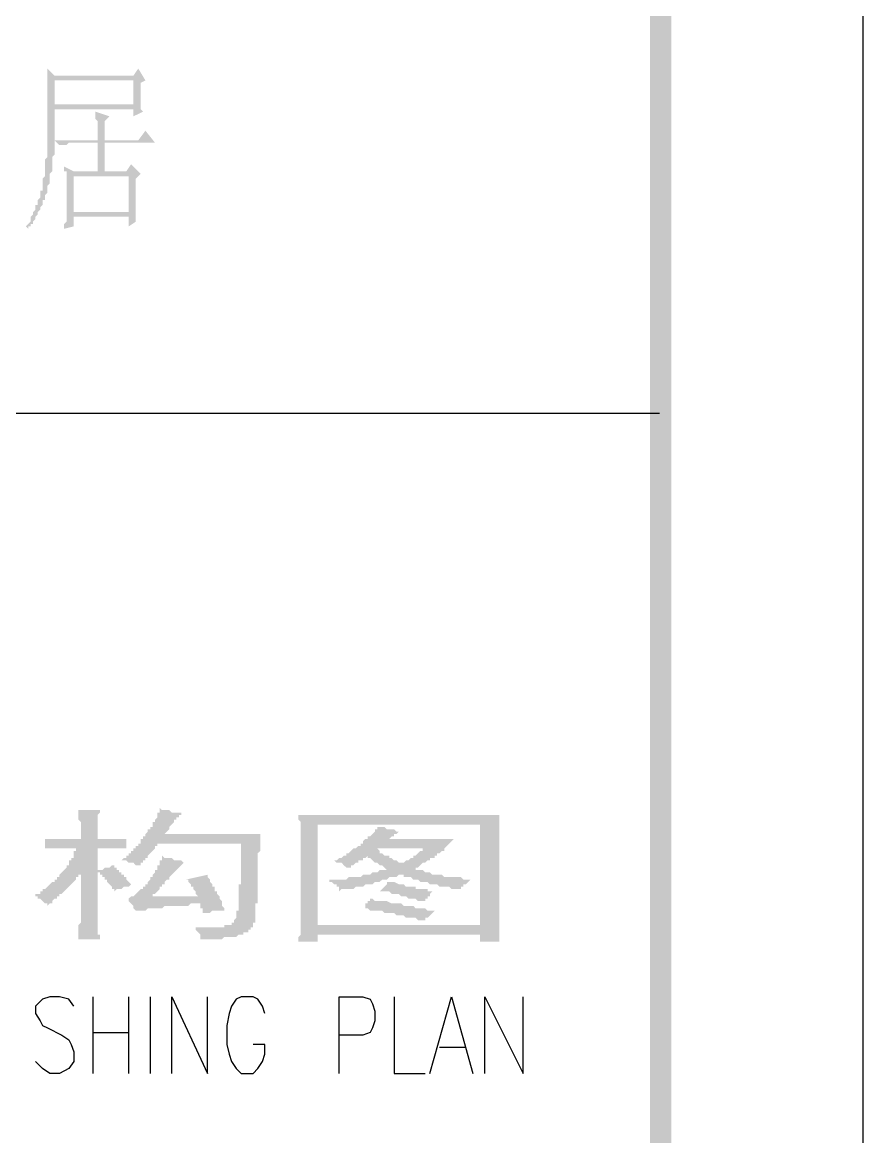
# Model space of a CAD drawing. Header units: inches. Extents: x 11 to 286, y 6 to 196.
# Drawn here: x 271.22 to 286.1, y 114.12 to 133.84 of the extents above; entities that cross this region are included whole.
import ezdxf

# ---------------------------------------------------------------- set-up
doc = ezdxf.new("R2010")
doc.units = ezdxf.units.IN
doc.header["$MEASUREMENT"] = 0
doc.layers.add('PDF_几何图形', color=7, linetype='Continuous')
doc.layers.add('PDF_实体填充', color=7, linetype='Continuous', true_color=0xffffff)

msp = doc.modelspace()

# ---------------------------------------------------------------- hatches: boundary and pattern name
at = {"layer": 'PDF_实体填充', "transparency": 33554559}
h = msp.add_hatch(color=7, dxfattribs=at)
h.paths.add_polyline_path([(254.31, 191.445), (254.734, 191.022), (282.716, 191.445)], flags=0)
h.paths.add_polyline_path([(254.734, 191.022), (282.716, 191.445), (282.335, 191.022)], flags=0)
h.paths.add_polyline_path([(282.716, 191.445), (282.335, 191.022), (282.716, 9.031)], flags=0)
h.paths.add_polyline_path([(282.335, 191.022), (282.716, 9.031), (282.335, 9.454)], flags=0)
h.paths.add_polyline_path([(282.716, 9.031), (282.335, 9.454), (254.31, 9.031)], flags=0)
h.paths.add_polyline_path([(282.335, 9.454), (254.31, 9.031), (254.734, 9.454)], flags=0)
h.paths.add_polyline_path([(254.31, 9.031), (254.734, 9.454), (254.31, 191.445)], flags=0)
h.paths.add_polyline_path([(254.734, 9.454), (254.31, 191.445), (254.734, 191.022), (254.734, 9.454)], flags=0)
h = msp.add_hatch(color=7, dxfattribs=at)
h.paths.add_polyline_path([(272.133, 131.12), (272.133, 130.485), (273.106, 130.485), (273.106, 131.12), (272.133, 131.12)], flags=0)
h.paths.add_polyline_path([(272.556, 131.755), (272.556, 131.84), (272.556, 131.882), (272.556, 131.925), (272.556, 131.967), (272.556, 131.967), (272.556, 132.009), (272.556, 132.052), (272.556, 132.094), (272.514, 132.136), (272.514, 132.136), (272.514, 132.179), (272.514, 132.221), (272.514, 132.221), (272.514, 132.263), (272.514, 132.263), (272.514, 132.263), (272.768, 132.179), (272.683, 132.094), (272.683, 131.755), (273.276, 131.755), (273.403, 131.925), (273.572, 131.713), (272.683, 131.713), (272.683, 131.205), (273.064, 131.205), (273.149, 131.332), (273.318, 131.163), (273.233, 131.078), (273.233, 131.036), (273.233, 130.993), (273.233, 130.993), (273.233, 130.951), (273.233, 130.909), (273.233, 130.866), (273.233, 130.824), (273.233, 130.824), (273.233, 130.782), (273.233, 130.739), (273.233, 130.739), (273.233, 130.697), (273.233, 130.697), (273.233, 130.655), (273.233, 130.612), (273.233, 130.57), (273.233, 130.57), (273.233, 130.528), (273.233, 130.485), (273.233, 130.443), (273.233, 130.443), (273.233, 130.401), (273.233, 130.358), (273.233, 130.316), (273.233, 130.316), (273.106, 130.231), (273.106, 130.401), (272.133, 130.401), (272.133, 130.231), (271.963, 130.189), (271.963, 130.189), (271.963, 130.231), (271.963, 130.274), (272.006, 130.316), (272.006, 130.316), (272.006, 130.358), (272.006, 130.401), (272.006, 130.443), (272.006, 130.443), (272.006, 130.485), (272.006, 130.528), (272.006, 130.57), (272.006, 130.57), (272.006, 130.612), (272.006, 130.655), (272.006, 130.697), (272.006, 130.697), (272.006, 130.739), (272.006, 130.782), (272.006, 130.824), (272.006, 130.824), (272.006, 130.866), (272.006, 130.909), (272.006, 130.951), (272.006, 130.993), (272.006, 130.993), (272.006, 131.036), (272.006, 131.078), (272.006, 131.12), (272.006, 131.12), (272.006, 131.163), (272.006, 131.205), (271.963, 131.205), (271.963, 131.247), (271.963, 131.29), (271.963, 131.29), (272.133, 131.205), (272.556, 131.205), (272.556, 131.713), (272.133, 131.713), (272.133, 131.713), (272.09, 131.713), (272.048, 131.713), (272.048, 131.713), (272.006, 131.671), (271.963, 131.671), (271.963, 131.671), (271.921, 131.671), (271.921, 131.671), (271.879, 131.671), (271.879, 131.671), (271.794, 131.755), (272.556, 131.755)], flags=0)
h.paths.add_polyline_path([(273.318, 132.771), (273.318, 132.729), (273.318, 132.687), (273.318, 132.687), (273.318, 132.644), (273.318, 132.602), (273.318, 132.56), (273.318, 132.56), (273.318, 132.517), (273.318, 132.475), (273.318, 132.475), (273.318, 132.433), (273.318, 132.39), (273.318, 132.348), (273.318, 132.348), (273.318, 132.306), (273.36, 132.263), (273.36, 132.263), (273.191, 132.179), (273.191, 132.306), (271.794, 132.306), (271.794, 132.263), (271.794, 132.263), (271.794, 132.221), (271.794, 132.179), (271.794, 132.136), (271.794, 132.094), (271.794, 132.052), (271.794, 132.009), (271.794, 132.009), (271.794, 131.967), (271.794, 131.925), (271.794, 131.882), (271.794, 131.84), (271.794, 131.84), (271.794, 131.798), (271.794, 131.755), (271.794, 131.713), (271.794, 131.671), (271.794, 131.671), (271.794, 131.628), (271.794, 131.586), (271.794, 131.544), (271.794, 131.544), (271.794, 131.501), (271.752, 131.459), (271.752, 131.459), (271.752, 131.417), (271.752, 131.374), (271.752, 131.374), (271.752, 131.332), (271.752, 131.29), (271.752, 131.29), (271.752, 131.247), (271.752, 131.205), (271.752, 131.205), (271.709, 131.163), (271.709, 131.12), (271.709, 131.12), (271.709, 131.078), (271.709, 131.078), (271.709, 131.036), (271.709, 130.993), (271.709, 130.993), (271.667, 130.951), (271.667, 130.909), (271.667, 130.866), (271.667, 130.866), (271.667, 130.824), (271.625, 130.782), (271.625, 130.782), (271.625, 130.739), (271.625, 130.697), (271.582, 130.697), (271.582, 130.655), (271.582, 130.612), (271.582, 130.612), (271.54, 130.57), (271.54, 130.528), (271.54, 130.528), (271.498, 130.485), (271.498, 130.443), (271.498, 130.443), (271.455, 130.401), (271.455, 130.401), (271.455, 130.358), (271.413, 130.316), (271.413, 130.316), (271.413, 130.274), (271.371, 130.274), (271.371, 130.231), (271.328, 130.231), (271.328, 130.189), (271.286, 130.231), (271.328, 130.274), (271.328, 130.274), (271.371, 130.316), (271.371, 130.358), (271.371, 130.358), (271.371, 130.401), (271.413, 130.443), (271.413, 130.443), (271.413, 130.485), (271.455, 130.528), (271.455, 130.528), (271.455, 130.57), (271.455, 130.612), (271.498, 130.612), (271.498, 130.655), (271.498, 130.697), (271.498, 130.697), (271.54, 130.739), (271.54, 130.782), (271.54, 130.782), (271.54, 130.824), (271.54, 130.866), (271.582, 130.866), (271.582, 130.909), (271.582, 130.909), (271.582, 130.951), (271.582, 130.993), (271.582, 131.036), (271.582, 131.036), (271.582, 131.078), (271.625, 131.12), (271.625, 131.163), (271.625, 131.163), (271.625, 131.205), (271.625, 131.247), (271.625, 131.29), (271.625, 131.29), (271.625, 131.332), (271.625, 131.374), (271.625, 131.417), (271.625, 131.417), (271.667, 131.459), (271.667, 131.501), (271.667, 131.501), (271.667, 131.544), (271.667, 131.544), (271.667, 131.586), (271.667, 131.628), (271.667, 131.628), (271.667, 131.671), (271.667, 131.713), (271.667, 131.755), (271.667, 131.755), (271.667, 131.798), (271.667, 131.84), (271.667, 131.882), (271.667, 131.882), (271.667, 131.925), (271.667, 131.967), (271.667, 132.009), (271.667, 132.009), (271.667, 132.052), (271.667, 132.094), (271.667, 132.136), (271.667, 132.179), (271.667, 132.179), (271.667, 132.179), (271.667, 132.221), (271.667, 132.263), (271.667, 132.263), (271.667, 132.306), (271.667, 132.348), (271.667, 132.348), (271.667, 132.39), (271.667, 132.433), (271.667, 132.475), (271.667, 132.475), (271.667, 132.517), (271.667, 132.56), (271.667, 132.602), (271.667, 132.602), (271.667, 132.644), (271.667, 132.687), (271.667, 132.729), (271.667, 132.771), (271.667, 132.771), (271.667, 132.814), (271.667, 132.856), (271.667, 132.898), (271.667, 132.941), (271.667, 132.983), (271.667, 132.983), (271.667, 133.025), (271.794, 132.898), (273.191, 132.898), (273.276, 133.025), (273.403, 132.814), (273.318, 132.771)], flags=0)
h.paths.add_polyline_path([(271.794, 132.814), (271.794, 132.39), (273.191, 132.39), (273.191, 132.814), (271.794, 132.814), (271.794, 132.814)], flags=0)
h = msp.add_hatch(color=7, dxfattribs=at)
h.paths.add_polyline_path([(272.852, 118.463), (272.852, 118.505), (272.81, 118.505), (272.81, 118.547), (272.768, 118.59), (272.768, 118.59), (272.725, 118.632), (272.725, 118.632), (272.725, 118.674), (272.683, 118.674), (272.683, 118.717), (272.641, 118.717), (272.641, 118.759), (272.598, 118.759), (272.598, 118.801), (272.556, 118.801), (272.556, 118.039), (272.556, 118.039), (272.556, 117.997), (272.556, 117.955), (272.556, 117.955), (272.556, 117.912), (272.556, 117.912), (272.556, 117.87), (272.556, 117.828), (272.556, 117.828), (272.556, 117.785), (272.556, 117.785), (272.556, 117.743), (272.556, 117.701), (272.598, 117.701), (272.598, 117.658), (272.598, 117.658), (272.598, 117.616), (272.217, 117.616), (272.217, 117.658), (272.217, 117.658), (272.217, 117.701), (272.217, 117.743), (272.217, 117.743), (272.217, 117.785), (272.217, 117.785), (272.217, 117.828), (272.217, 117.87), (272.217, 117.87), (272.26, 117.912), (272.26, 117.955), (272.26, 117.955), (272.26, 117.997), (272.26, 117.997), (272.26, 118.039), (272.26, 118.039), (272.26, 118.759), (272.217, 118.759), (272.217, 118.717), (272.175, 118.717), (272.175, 118.674), (272.175, 118.674), (272.133, 118.632), (272.133, 118.632), (272.09, 118.59), (272.09, 118.59), (272.048, 118.547), (272.048, 118.547), (272.006, 118.505), (272.006, 118.505), (271.963, 118.463), (271.963, 118.463), (271.921, 118.42), (271.879, 118.42), (271.879, 118.378), (271.836, 118.378), (271.836, 118.336), (271.794, 118.336), (271.752, 118.293), (271.752, 118.251), (271.709, 118.251), (271.667, 118.209), (271.667, 118.209), (271.667, 118.251), (271.625, 118.251), (271.582, 118.293), (271.582, 118.293), (271.54, 118.336), (271.498, 118.336), (271.498, 118.378), (271.455, 118.378), (271.455, 118.378), (271.455, 118.42), (271.498, 118.42), (271.54, 118.42), (271.54, 118.463), (271.582, 118.463), (271.582, 118.505), (271.625, 118.505), (271.667, 118.547), (271.667, 118.547), (271.709, 118.59), (271.709, 118.59), (271.752, 118.632), (271.794, 118.632), (271.794, 118.674), (271.836, 118.674), (271.836, 118.717), (271.879, 118.717), (271.879, 118.759), (271.921, 118.801), (271.921, 118.801), (271.963, 118.844), (271.963, 118.844), (271.963, 118.844), (272.006, 118.886), (272.006, 118.928), (272.048, 118.928), (272.048, 118.971), (272.048, 119.013), (272.09, 119.013), (272.09, 119.055), (272.133, 119.055), (272.133, 119.098), (272.133, 119.14), (272.133, 119.14), (272.133, 119.182), (272.175, 119.182), (272.175, 119.225), (272.175, 119.225), (272.175, 119.225), (272.133, 119.225), (272.09, 119.225), (272.048, 119.225), (272.006, 119.225), (271.963, 119.225), (271.921, 119.225), (271.879, 119.225), (271.836, 119.225), (271.794, 119.225), (271.709, 119.225), (271.667, 119.225), (271.625, 119.225), (271.625, 119.225), (271.625, 119.394), (271.667, 119.394), (271.709, 119.394), (271.752, 119.394), (271.794, 119.394), (271.836, 119.394), (271.879, 119.394), (271.921, 119.394), (271.963, 119.394), (272.006, 119.394), (272.048, 119.394), (272.133, 119.394), (272.175, 119.394), (272.217, 119.394), (272.26, 119.394), (272.26, 119.606), (272.26, 119.648), (272.26, 119.69), (272.26, 119.69), (272.217, 119.733), (272.217, 119.775), (272.217, 119.775), (272.217, 119.817), (272.217, 119.817), (272.217, 119.86), (272.217, 119.86), (272.217, 119.902), (272.598, 119.902), (272.598, 119.86), (272.598, 119.86), (272.556, 119.817), (272.556, 119.817), (272.556, 119.775), (272.556, 119.733), (272.556, 119.733), (272.556, 119.69), (272.556, 119.648), (272.556, 119.648), (272.556, 119.606), (272.556, 119.394), (272.598, 119.394), (272.641, 119.394), (272.683, 119.394), (272.725, 119.394), (272.768, 119.394), (272.81, 119.394), (272.852, 119.394), (272.895, 119.394), (272.937, 119.394), (273.022, 119.394), (273.064, 119.394), (273.064, 119.225), (272.979, 119.225), (272.937, 119.225), (272.895, 119.225), (272.852, 119.225), (272.81, 119.225), (272.768, 119.225), (272.725, 119.225), (272.683, 119.225), (272.641, 119.225), (272.598, 119.225), (272.556, 119.225), (272.556, 118.844), (272.598, 118.844), (272.641, 118.844), (272.683, 118.886), (272.725, 118.886), (272.768, 118.886), (272.81, 118.928), (272.852, 118.928), (272.852, 118.928), (272.852, 118.886), (272.895, 118.886), (272.895, 118.844), (272.937, 118.844), (272.937, 118.801), (272.979, 118.801), (272.979, 118.759), (273.022, 118.759), (273.022, 118.717), (273.064, 118.717), (273.064, 118.674), (273.106, 118.632), (273.106, 118.632), (273.149, 118.59), (273.149, 118.59), (273.149, 118.59), (273.106, 118.547), (273.106, 118.547), (273.064, 118.547), (273.022, 118.547), (272.979, 118.505), (272.937, 118.505), (272.895, 118.505), (272.852, 118.463), (272.852, 118.463), (272.852, 118.463)], flags=0)
h.paths.add_polyline_path([(274.038, 119.86), (274.038, 119.817), (273.995, 119.817), (273.995, 119.775), (273.953, 119.775), (273.953, 119.733), (273.911, 119.733), (273.911, 119.69), (273.911, 119.69), (273.868, 119.648), (273.868, 119.648), (273.826, 119.606), (273.826, 119.606), (273.826, 119.563), (273.784, 119.521), (273.784, 119.521), (273.741, 119.479), (273.741, 119.479), (275.435, 119.479), (275.435, 119.436), (275.435, 119.436), (275.435, 119.394), (275.435, 119.394), (275.435, 119.352), (275.435, 119.352), (275.435, 119.309), (275.435, 119.309), (275.435, 119.267), (275.435, 119.225), (275.435, 119.225), (275.435, 119.182), (275.392, 119.14), (275.392, 119.14), (275.392, 119.098), (275.392, 119.098), (275.392, 119.055), (275.392, 119.013), (275.392, 119.013), (275.392, 118.971), (275.392, 118.928), (275.392, 118.928), (275.392, 118.886), (275.392, 118.844), (275.392, 118.844), (275.392, 118.801), (275.392, 118.801), (275.392, 118.759), (275.392, 118.717), (275.392, 118.717), (275.392, 118.674), (275.392, 118.632), (275.392, 118.632), (275.392, 118.59), (275.392, 118.59), (275.392, 118.547), (275.392, 118.505), (275.392, 118.505), (275.392, 118.463), (275.392, 118.42), (275.392, 118.42), (275.392, 118.378), (275.392, 118.378), (275.392, 118.336), (275.392, 118.293), (275.392, 118.293), (275.392, 118.251), (275.35, 118.251), (275.35, 118.209), (275.35, 118.209), (275.35, 118.166), (275.35, 118.124), (275.35, 118.124), (275.35, 118.082), (275.35, 118.082), (275.35, 118.039), (275.35, 118.039), (275.35, 117.997), (275.35, 117.955), (275.35, 117.955), (275.35, 117.912), (275.308, 117.912), (275.308, 117.87), (275.308, 117.828), (275.265, 117.828), (275.265, 117.785), (275.223, 117.785), (275.223, 117.743), (275.181, 117.743), (275.138, 117.743), (275.138, 117.701), (275.096, 117.701), (275.054, 117.701), (275.054, 117.701), (275.054, 117.701), (275.011, 117.658), (274.969, 117.658), (274.927, 117.658), (274.884, 117.658), (274.842, 117.658), (274.842, 117.658), (274.8, 117.658), (274.757, 117.616), (274.673, 117.616), (274.63, 117.616), (274.588, 117.616), (274.546, 117.616), (274.503, 117.616), (274.419, 117.616), (274.419, 117.616), (274.376, 117.616), (274.376, 117.658), (274.376, 117.658), (274.376, 117.701), (274.334, 117.743), (274.334, 117.743), (274.292, 117.785), (274.292, 117.785), (274.292, 117.828), (274.249, 117.828), (274.334, 117.828), (274.376, 117.828), (274.419, 117.828), (274.461, 117.828), (274.503, 117.828), (274.588, 117.828), (274.63, 117.828), (274.63, 117.828), (274.673, 117.828), (274.715, 117.828), (274.757, 117.828), (274.8, 117.828), (274.8, 117.87), (274.842, 117.87), (274.884, 117.87), (274.884, 117.87), (274.927, 117.87), (274.927, 117.912), (274.969, 117.912), (274.969, 117.955), (274.969, 117.955), (275.011, 117.997), (275.011, 117.997), (275.011, 118.039), (275.011, 118.082), (275.011, 118.124), (275.054, 118.124), (275.054, 118.166), (275.054, 118.166), (275.054, 118.209), (275.054, 118.251), (275.054, 118.251), (275.054, 118.293), (275.054, 118.293), (275.054, 118.336), (275.054, 118.336), (275.054, 118.378), (275.054, 118.42), (275.054, 118.42), (275.054, 118.463), (275.054, 118.463), (275.054, 118.505), (275.054, 118.547), (275.054, 118.547), (275.054, 118.59), (275.096, 118.59), (275.096, 118.632), (275.096, 118.674), (275.096, 118.674), (275.096, 118.717), (275.096, 118.759), (275.096, 118.759), (275.096, 118.801), (275.096, 118.801), (275.096, 118.844), (275.096, 118.886), (275.096, 118.886), (275.096, 118.928), (275.096, 118.928), (275.096, 118.971), (275.096, 119.013), (275.096, 119.013), (275.096, 119.055), (275.096, 119.098), (275.096, 119.098), (275.096, 119.14), (275.096, 119.182), (275.096, 119.182), (275.096, 119.225), (275.096, 119.225), (275.096, 119.267), (275.096, 119.309), (275.096, 119.309), (273.614, 119.309), (273.614, 119.267), (273.572, 119.267), (273.572, 119.225), (273.572, 119.225), (273.53, 119.182), (273.53, 119.182), (273.487, 119.14), (273.487, 119.14), (273.445, 119.098), (273.445, 119.055), (273.403, 119.055), (273.403, 119.013), (273.36, 119.013), (273.36, 118.971), (273.318, 118.971), (273.318, 118.928), (273.276, 118.928), (273.233, 118.928), (273.191, 118.971), (273.191, 118.971), (273.149, 118.971), (273.106, 118.971), (273.064, 119.013), (273.022, 119.013), (272.979, 119.013), (273.022, 119.055), (273.064, 119.055), (273.064, 119.098), (273.106, 119.098), (273.106, 119.14), (273.149, 119.14), (273.149, 119.182), (273.191, 119.182), (273.191, 119.225), (273.233, 119.225), (273.233, 119.267), (273.276, 119.267), (273.276, 119.309), (273.318, 119.309), (273.318, 119.352), (273.318, 119.394), (273.36, 119.394), (273.36, 119.436), (273.403, 119.436), (273.403, 119.479), (273.403, 119.479), (273.445, 119.521), (273.445, 119.563), (273.487, 119.563), (273.487, 119.606), (273.53, 119.606), (273.53, 119.648), (273.53, 119.69), (273.572, 119.69), (273.572, 119.733), (273.572, 119.733), (273.614, 119.775), (273.614, 119.775), (273.614, 119.817), (273.614, 119.86), (273.657, 119.86), (273.657, 119.902), (273.657, 119.902), (273.657, 119.944), (273.657, 119.944), (273.699, 119.902), (273.741, 119.902), (273.784, 119.902), (273.826, 119.902), (273.868, 119.86), (273.911, 119.86), (273.953, 119.86), (273.995, 119.86), (274.038, 119.86), (274.038, 119.86), (274.038, 119.86)], flags=0)
h.paths.add_polyline_path([(274.376, 118.251), (274.334, 118.251), (274.292, 118.251), (274.249, 118.251), (274.207, 118.251), (274.165, 118.209), (274.122, 118.209), (274.08, 118.209), (274.038, 118.209), (273.995, 118.209), (273.953, 118.209), (273.911, 118.209), (273.826, 118.209), (273.826, 118.209), (273.784, 118.209), (273.741, 118.209), (273.699, 118.166), (273.657, 118.166), (273.614, 118.166), (273.53, 118.166), (273.487, 118.166), (273.445, 118.166), (273.445, 118.166), (273.403, 118.124), (273.36, 118.124), (273.318, 118.124), (273.276, 118.124), (273.233, 118.124), (273.233, 118.124), (273.233, 118.124), (273.191, 118.166), (273.191, 118.166), (273.191, 118.209), (273.149, 118.251), (273.149, 118.251), (273.106, 118.293), (273.106, 118.293), (273.106, 118.336), (273.064, 118.336), (273.106, 118.336), (273.149, 118.378), (273.149, 118.378), (273.191, 118.378), (273.233, 118.42), (273.233, 118.42), (273.276, 118.463), (273.318, 118.505), (273.318, 118.505), (273.36, 118.505), (273.36, 118.547), (273.403, 118.547), (273.403, 118.59), (273.445, 118.59), (273.445, 118.632), (273.445, 118.632), (273.487, 118.674), (273.487, 118.717), (273.53, 118.717), (273.53, 118.759), (273.53, 118.759), (273.572, 118.801), (273.572, 118.801), (273.572, 118.844), (273.614, 118.844), (273.614, 118.886), (273.614, 118.886), (273.614, 118.928), (273.657, 118.928), (273.657, 118.971), (273.657, 119.013), (273.699, 119.013), (273.699, 119.055), (273.699, 119.098), (273.699, 119.098), (273.741, 119.055), (273.784, 119.055), (273.826, 119.055), (273.868, 119.055), (273.911, 119.013), (273.953, 119.013), (273.995, 119.013), (274.038, 119.013), (274.08, 118.971), (274.122, 118.971), (274.08, 118.971), (274.08, 118.971), (274.038, 118.928), (274.038, 118.928), (273.995, 118.886), (273.995, 118.886), (273.953, 118.844), (273.953, 118.844), (273.911, 118.801), (273.911, 118.801), (273.868, 118.759), (273.826, 118.717), (273.826, 118.674), (273.784, 118.674), (273.741, 118.632), (273.741, 118.59), (273.699, 118.59), (273.699, 118.547), (273.657, 118.547), (273.657, 118.505), (273.614, 118.463), (273.614, 118.463), (273.572, 118.42), (273.572, 118.42), (273.53, 118.42), (273.53, 118.378), (273.487, 118.378), (273.487, 118.378), (273.53, 118.378), (273.572, 118.378), (273.614, 118.378), (273.657, 118.378), (273.699, 118.378), (273.741, 118.378), (273.784, 118.378), (273.826, 118.378), (273.868, 118.378), (273.911, 118.378), (273.953, 118.378), (273.995, 118.378), (274.038, 118.378), (274.08, 118.378), (274.122, 118.378), (274.165, 118.378), (274.249, 118.378), (274.292, 118.378), (274.334, 118.378), (274.292, 118.42), (274.292, 118.42), (274.292, 118.463), (274.249, 118.505), (274.249, 118.505), (274.249, 118.547), (274.207, 118.547), (274.207, 118.59), (274.207, 118.59), (274.165, 118.632), (274.165, 118.674), (274.165, 118.674), (274.122, 118.674), (274.503, 118.759), (274.503, 118.717), (274.503, 118.717), (274.546, 118.674), (274.546, 118.632), (274.546, 118.632), (274.588, 118.59), (274.588, 118.59), (274.588, 118.547), (274.63, 118.547), (274.63, 118.505), (274.63, 118.463), (274.673, 118.463), (274.673, 118.42), (274.673, 118.42), (274.673, 118.42), (274.715, 118.378), (274.715, 118.336), (274.715, 118.336), (274.757, 118.293), (274.757, 118.293), (274.757, 118.251), (274.757, 118.251), (274.757, 118.209), (274.8, 118.166), (274.8, 118.166), (274.8, 118.124), (274.757, 118.124), (274.715, 118.124), (274.673, 118.124), (274.63, 118.124), (274.588, 118.124), (274.546, 118.082), (274.503, 118.082), (274.461, 118.082), (274.419, 118.082), (274.419, 118.124), (274.419, 118.124), (274.419, 118.166), (274.376, 118.166), (274.376, 118.209), (274.376, 118.251), (274.376, 118.251), (274.376, 118.251), (274.376, 118.251)], flags=0)
h = msp.add_hatch(color=7, dxfattribs=at)
h.paths.add_polyline_path([(279.668, 119.817), (279.668, 119.775), (279.668, 119.775), (279.668, 119.733), (279.668, 119.733), (279.668, 119.69), (279.668, 119.69), (279.668, 119.648), (279.668, 119.606), (279.668, 119.606), (279.668, 119.563), (279.668, 119.563), (279.668, 119.521), (279.668, 119.479), (279.668, 119.479), (279.668, 119.436), (279.668, 119.436), (279.668, 119.394), (279.668, 119.352), (279.668, 119.352), (279.668, 119.309), (279.668, 119.267), (279.668, 119.267), (279.668, 118.209), (279.668, 118.166), (279.668, 118.124), (279.668, 118.124), (279.668, 118.082), (279.668, 118.039), (279.668, 118.039), (279.668, 117.997), (279.668, 117.997), (279.668, 117.955), (279.668, 117.912), (279.668, 117.912), (279.668, 117.87), (279.668, 117.87), (279.668, 117.828), (279.668, 117.785), (279.668, 117.785), (279.668, 117.743), (279.668, 117.743), (279.668, 117.701), (279.668, 117.658), (279.668, 117.658), (279.668, 117.616), (279.668, 117.616), (279.668, 117.574), (279.329, 117.574), (279.329, 117.701), (276.451, 117.701), (276.451, 117.574), (276.112, 117.574), (276.112, 117.574), (276.112, 117.616), (276.112, 117.616), (276.112, 117.658), (276.154, 117.701), (276.154, 117.701), (276.154, 117.743), (276.154, 117.743), (276.154, 117.785), (276.154, 117.828), (276.154, 117.828), (276.154, 117.87), (276.154, 117.87), (276.154, 117.912), (276.154, 117.955), (276.154, 117.955), (276.154, 117.997), (276.154, 118.039), (276.154, 118.039), (276.154, 118.082), (276.154, 118.082), (276.154, 118.124), (276.154, 118.166), (276.154, 118.166), (276.154, 118.209), (276.154, 119.267), (276.154, 119.309), (276.154, 119.309), (276.154, 119.352), (276.154, 119.394), (276.154, 119.394), (276.154, 119.436), (276.154, 119.436), (276.154, 119.479), (276.154, 119.521), (276.154, 119.521), (276.154, 119.563), (276.154, 119.563), (276.154, 119.606), (276.154, 119.648), (276.154, 119.648), (276.154, 119.69), (276.154, 119.69), (276.112, 119.733), (276.112, 119.775), (276.112, 119.775), (276.112, 119.817), (276.112, 119.817), (279.668, 119.817), (279.668, 119.817)], flags=0)
h.paths.add_polyline_path([(279.329, 117.87), (279.329, 119.648), (276.451, 119.648), (276.451, 117.87), (279.329, 117.87)], flags=0)
h.paths.add_polyline_path([(277.89, 119.521), (277.89, 119.521), (277.848, 119.479), (277.805, 119.479), (277.805, 119.436), (277.763, 119.436), (277.721, 119.394), (277.721, 119.394), (278.864, 119.394), (278.864, 119.394), (278.821, 119.352), (278.821, 119.352), (278.779, 119.309), (278.779, 119.309), (278.737, 119.267), (278.737, 119.267), (278.694, 119.225), (278.694, 119.182), (278.652, 119.182), (278.61, 119.14), (278.61, 119.14), (278.567, 119.14), (278.567, 119.098), (278.525, 119.098), (278.525, 119.055), (278.483, 119.055), (278.44, 119.055), (278.44, 119.013), (278.398, 119.013), (278.356, 118.971), (278.313, 118.971), (278.271, 118.928), (278.271, 118.928), (278.229, 118.886), (278.186, 118.886), (278.186, 118.844), (278.229, 118.844), (278.271, 118.844), (278.313, 118.844), (278.356, 118.801), (278.356, 118.801), (278.398, 118.801), (278.44, 118.801), (278.483, 118.759), (278.525, 118.759), (278.567, 118.759), (278.61, 118.759), (278.652, 118.759), (278.694, 118.717), (278.737, 118.717), (278.779, 118.717), (278.821, 118.717), (278.864, 118.717), (278.906, 118.717), (278.948, 118.717), (278.991, 118.717), (279.033, 118.674), (279.075, 118.674), (279.118, 118.674), (279.16, 118.674), (279.16, 118.674), (279.16, 118.674), (279.118, 118.632), (279.118, 118.632), (279.075, 118.59), (279.033, 118.59), (279.033, 118.547), (278.991, 118.547), (278.991, 118.505), (278.991, 118.505), (278.906, 118.505), (278.864, 118.505), (278.821, 118.505), (278.779, 118.547), (278.737, 118.547), (278.694, 118.547), (278.652, 118.547), (278.61, 118.547), (278.567, 118.59), (278.525, 118.59), (278.483, 118.59), (278.44, 118.59), (278.398, 118.632), (278.356, 118.632), (278.313, 118.632), (278.271, 118.632), (278.229, 118.674), (278.186, 118.674), (278.186, 118.674), (278.144, 118.674), (278.102, 118.717), (278.059, 118.717), (278.017, 118.717), (277.975, 118.717), (277.975, 118.759), (277.932, 118.759), (277.89, 118.759), (277.89, 118.759), (277.848, 118.717), (277.805, 118.717), (277.763, 118.717), (277.721, 118.717), (277.678, 118.674), (277.636, 118.674), (277.594, 118.674), (277.551, 118.632), (277.509, 118.632), (277.509, 118.632), (277.467, 118.632), (277.424, 118.59), (277.382, 118.59), (277.34, 118.59), (277.297, 118.59), (277.255, 118.547), (277.213, 118.547), (277.17, 118.547), (277.128, 118.547), (277.086, 118.505), (277.043, 118.505), (277.001, 118.505), (276.959, 118.505), (276.916, 118.505), (276.874, 118.505), (276.832, 118.463), (276.832, 118.505), (276.832, 118.547), (276.789, 118.547), (276.789, 118.59), (276.747, 118.59), (276.705, 118.632), (276.705, 118.632), (276.662, 118.632), (276.662, 118.674), (276.705, 118.674), (276.747, 118.674), (276.789, 118.674), (276.832, 118.674), (276.874, 118.674), (276.916, 118.674), (276.959, 118.674), (277.001, 118.717), (277.043, 118.717), (277.086, 118.717), (277.128, 118.717), (277.17, 118.717), (277.213, 118.717), (277.255, 118.759), (277.297, 118.759), (277.34, 118.759), (277.382, 118.759), (277.424, 118.801), (277.467, 118.801), (277.509, 118.801), (277.509, 118.801), (277.551, 118.844), (277.594, 118.844), (277.636, 118.844), (277.678, 118.844), (277.636, 118.886), (277.594, 118.928), (277.551, 118.928), (277.509, 118.971), (277.509, 118.971), (277.467, 118.971), (277.424, 119.013), (277.424, 119.013), (277.382, 119.055), (277.34, 119.055), (277.34, 119.055), (277.34, 119.098), (277.297, 119.055), (277.255, 119.055), (277.255, 119.013), (277.213, 119.013), (277.17, 119.013), (277.17, 118.971), (277.128, 118.971), (277.086, 118.928), (277.043, 118.928), (277.043, 118.886), (277.001, 118.886), (276.959, 118.886), (276.916, 118.928), (276.916, 118.928), (276.874, 118.971), (276.832, 118.971), (276.789, 118.971), (276.747, 119.013), (276.747, 119.013), (276.789, 119.013), (276.832, 119.055), (276.832, 119.055), (276.874, 119.055), (276.916, 119.098), (276.959, 119.098), (276.959, 119.14), (277.001, 119.14), (277.043, 119.182), (277.043, 119.182), (277.086, 119.225), (277.128, 119.225), (277.128, 119.225), (277.17, 119.267), (277.213, 119.267), (277.213, 119.309), (277.255, 119.309), (277.255, 119.352), (277.297, 119.394), (277.34, 119.394), (277.34, 119.436), (277.382, 119.436), (277.424, 119.479), (277.424, 119.479), (277.467, 119.521), (277.467, 119.521), (277.467, 119.563), (277.509, 119.563), (277.509, 119.606), (277.551, 119.606), (277.551, 119.606), (277.551, 119.606), (277.594, 119.606), (277.636, 119.606), (277.678, 119.563), (277.721, 119.563), (277.763, 119.563), (277.805, 119.563), (277.848, 119.521), (277.89, 119.521), (277.89, 119.521), (277.89, 119.521)], flags=0)
h.paths.add_polyline_path([(277.382, 118.336), (277.424, 118.336), (277.467, 118.293), (277.551, 118.293), (277.594, 118.293), (277.636, 118.293), (277.678, 118.293), (277.763, 118.251), (277.805, 118.251), (277.848, 118.251), (277.89, 118.251), (277.932, 118.251), (277.975, 118.209), (278.017, 118.209), (278.059, 118.209), (278.102, 118.209), (278.144, 118.209), (278.186, 118.166), (278.229, 118.166), (278.229, 118.166), (278.271, 118.166), (278.313, 118.166), (278.356, 118.166), (278.398, 118.124), (278.398, 118.124), (278.44, 118.124), (278.483, 118.124), (278.525, 118.124), (278.525, 118.124), (278.483, 118.082), (278.483, 118.082), (278.44, 118.039), (278.44, 118.039), (278.398, 117.997), (278.356, 117.997), (278.356, 117.955), (278.356, 117.955), (278.271, 117.955), (278.229, 117.955), (278.186, 117.997), (278.144, 117.997), (278.059, 117.997), (278.017, 117.997), (277.975, 118.039), (277.932, 118.039), (277.89, 118.039), (277.848, 118.039), (277.805, 118.082), (277.763, 118.082), (277.721, 118.082), (277.678, 118.082), (277.636, 118.082), (277.594, 118.124), (277.551, 118.124), (277.509, 118.124), (277.467, 118.124), (277.467, 118.124), (277.424, 118.124), (277.382, 118.124), (277.34, 118.166), (277.34, 118.166), (277.297, 118.166), (277.255, 118.166), (277.255, 118.166), (277.297, 118.166), (277.297, 118.209), (277.297, 118.251), (277.34, 118.251), (277.34, 118.293), (277.382, 118.293), (277.382, 118.336), (277.382, 118.336), (277.382, 118.336)], flags=0)
h.paths.add_polyline_path([(277.721, 118.632), (277.763, 118.632), (277.805, 118.632), (277.89, 118.59), (277.932, 118.59), (277.975, 118.59), (278.017, 118.547), (278.059, 118.547), (278.102, 118.547), (278.186, 118.547), (278.186, 118.505), (278.229, 118.505), (278.271, 118.505), (278.313, 118.505), (278.356, 118.505), (278.398, 118.505), (278.398, 118.463), (278.44, 118.463), (278.483, 118.463), (278.483, 118.463), (278.483, 118.463), (278.483, 118.463), (278.44, 118.42), (278.44, 118.378), (278.398, 118.378), (278.398, 118.336), (278.356, 118.336), (278.356, 118.293), (278.356, 118.293), (278.271, 118.293), (278.229, 118.293), (278.186, 118.336), (278.102, 118.336), (278.059, 118.336), (278.017, 118.378), (277.975, 118.378), (277.932, 118.378), (277.89, 118.42), (277.848, 118.42), (277.805, 118.42), (277.763, 118.42), (277.721, 118.463), (277.678, 118.463), (277.678, 118.463), (277.636, 118.463), (277.594, 118.463), (277.594, 118.463), (277.551, 118.463), (277.551, 118.463), (277.594, 118.505), (277.594, 118.505), (277.636, 118.547), (277.636, 118.547), (277.678, 118.59), (277.678, 118.632), (277.721, 118.632), (277.721, 118.632), (277.721, 118.632)], flags=0)
h.paths.add_polyline_path([(277.509, 119.225), (277.551, 119.182), (277.551, 119.14), (277.594, 119.14), (277.636, 119.098), (277.678, 119.098), (277.721, 119.098), (277.721, 119.055), (277.763, 119.055), (277.805, 119.013), (277.848, 119.013), (277.848, 119.013), (277.89, 118.971), (277.932, 118.971), (277.932, 118.971), (277.975, 118.971), (278.017, 119.013), (278.017, 119.013), (278.059, 119.013), (278.102, 119.055), (278.144, 119.055), (278.144, 119.098), (278.186, 119.098), (278.229, 119.14), (278.229, 119.14), (278.271, 119.182), (278.313, 119.182), (278.313, 119.225), (278.356, 119.225), (278.356, 119.225), (277.551, 119.225), (277.509, 119.225), (277.509, 119.225), (277.509, 119.225)], flags=0)

# ---------------------------------------------------------------- linework, layer by layer
at = {"layer": 'PDF_几何图形'}
for p, q in [((254.522, 126.929), (282.504, 126.929)), ((272.471, 116.6), (272.471, 115.245)), ((273.106, 116.6), (273.106, 115.245)), ((273.487, 116.6), (273.487, 115.245)), ((272.471, 115.965), (273.106, 115.965)), ((278.61, 115.711), (279.075, 115.711))]:
    msp.add_line(p, q, dxfattribs=at)
msp.add_lwpolyline([(10.767, 196.06), (286.103, 196.06), (286.103, 5.644), (10.767, 5.644)], close=True, dxfattribs=at)
for points in [[(272.133, 116.431), (272.048, 116.558), (271.879, 116.6), (271.709, 116.6), (271.582, 116.558), (271.455, 116.431), (271.455, 116.304), (271.54, 116.177), (271.582, 116.092), (271.667, 116.05), (271.921, 115.923), (272.048, 115.838), (272.09, 115.753), (272.133, 115.626), (272.133, 115.457), (272.048, 115.33), (271.879, 115.245), (271.709, 115.245), (271.582, 115.33), (271.455, 115.457)], [(273.868, 115.245), (273.868, 116.6), (274.503, 115.245), (274.503, 116.6)], [(275.519, 116.304), (275.477, 116.431), (275.392, 116.558), (275.308, 116.6), (275.096, 116.6), (275.011, 116.558), (274.927, 116.431), (274.884, 116.304), (274.842, 116.092), (274.842, 115.753), (274.884, 115.584), (274.927, 115.457), (275.011, 115.33), (275.096, 115.245), (275.308, 115.245), (275.392, 115.33), (275.477, 115.457), (275.519, 115.584), (275.519, 115.753), (275.308, 115.753)], [(276.832, 115.245), (276.832, 116.6), (277.255, 116.6), (277.382, 116.558), (277.424, 116.473), (277.467, 116.346), (277.467, 116.177), (277.424, 116.05), (277.382, 115.965), (277.255, 115.923), (276.832, 115.923)], [(277.805, 116.6), (277.805, 115.245), (278.356, 115.245)], [(278.44, 115.245), (278.821, 116.6), (279.202, 115.245)], [(279.414, 115.245), (279.414, 116.6), (280.091, 115.245), (280.091, 116.6)]]:
    msp.add_lwpolyline(points, dxfattribs=at)

doc.saveas('drawing.dxf')
